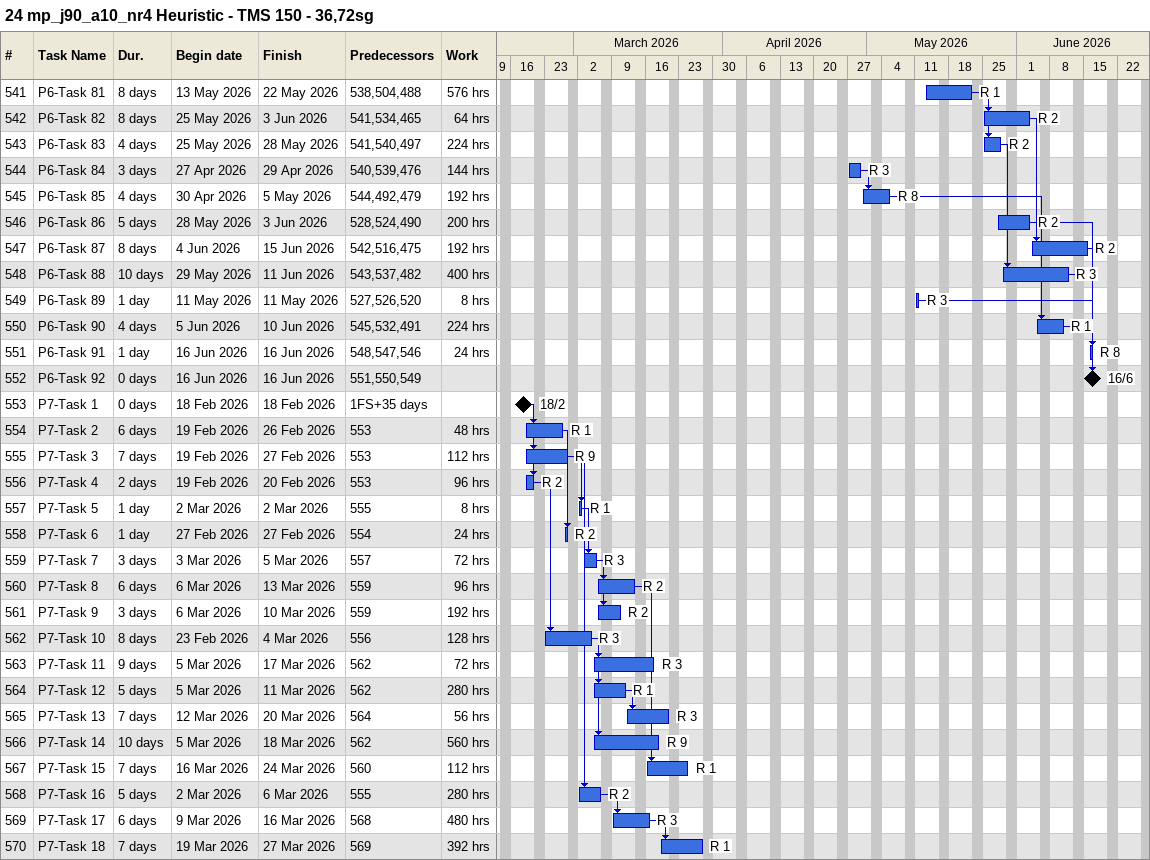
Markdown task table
24 mp_j90_a10_nr4 Heuristic - TMS 150 - 36,72sg

| ID | Task | Duration | Start | Finish | Predecessors | Resources | Work (h) |
|---|---|---|---|---|---|---|---|
| 541 | P6-Task 81 | 8d | 2026-05-13 | 2026-05-22 | 538, 504, 488 | R 1 | 576 |
| 542 | P6-Task 82 | 8d | 2026-05-25 | 2026-06-03 | 541, 534, 465 | R 2 | 64 |
| 543 | P6-Task 83 | 4d | 2026-05-25 | 2026-05-28 | 541, 540, 497 | R 2 | 224 |
| 544 | P6-Task 84 | 3d | 2026-04-27 | 2026-04-29 | 540, 539, 476 | R 3 | 144 |
| 545 | P6-Task 85 | 4d | 2026-04-30 | 2026-05-05 | 544, 492, 479 | R 8 | 192 |
| 546 | P6-Task 86 | 5d | 2026-05-28 | 2026-06-03 | 528, 524, 490 | R 2 | 200 |
| 547 | P6-Task 87 | 8d | 2026-06-04 | 2026-06-15 | 542, 516, 475 | R 2 | 192 |
| 548 | P6-Task 88 | 10d | 2026-05-29 | 2026-06-11 | 543, 537, 482 | R 3 | 400 |
| 549 | P6-Task 89 | 1d | 2026-05-11 | 2026-05-11 | 527, 526, 520 | R 3 | 8 |
| 550 | P6-Task 90 | 4d | 2026-06-05 | 2026-06-10 | 545, 532, 491 | R 1 | 224 |
| 551 | P6-Task 91 | 1d | 2026-06-16 | 2026-06-16 | 548, 547, 546 | R 8 | 24 |
| 552 | P6-Task 92 | 0d | 2026-06-16 | 2026-06-16 | 551, 550, 549 |  |  |
| 553 | P7-Task 1 | 0d | 2026-02-18 | 2026-02-18 | 1FS+35d |  |  |
| 554 | P7-Task 2 | 6d | 2026-02-19 | 2026-02-26 | 553 | R 1 | 48 |
| 555 | P7-Task 3 | 7d | 2026-02-19 | 2026-02-27 | 553 | R 9 | 112 |
| 556 | P7-Task 4 | 2d | 2026-02-19 | 2026-02-20 | 553 | R 2 | 96 |
| 557 | P7-Task 5 | 1d | 2026-03-02 | 2026-03-02 | 555 | R 1 | 8 |
| 558 | P7-Task 6 | 1d | 2026-02-27 | 2026-02-27 | 554 | R 2 | 24 |
| 559 | P7-Task 7 | 3d | 2026-03-03 | 2026-03-05 | 557 | R 3 | 72 |
| 560 | P7-Task 8 | 6d | 2026-03-06 | 2026-03-13 | 559 | R 2 | 96 |
| 561 | P7-Task 9 | 3d | 2026-03-06 | 2026-03-10 | 559 | R 2 | 192 |
| 562 | P7-Task 10 | 8d | 2026-02-23 | 2026-03-04 | 556 | R 3 | 128 |
| 563 | P7-Task 11 | 9d | 2026-03-05 | 2026-03-17 | 562 | R 3 | 72 |
| 564 | P7-Task 12 | 5d | 2026-03-05 | 2026-03-11 | 562 | R 1 | 280 |
| 565 | P7-Task 13 | 7d | 2026-03-12 | 2026-03-20 | 564 | R 3 | 56 |
| 566 | P7-Task 14 | 10d | 2026-03-05 | 2026-03-18 | 562 | R 9 | 560 |
| 567 | P7-Task 15 | 7d | 2026-03-16 | 2026-03-24 | 560 | R 1 | 112 |
| 568 | P7-Task 16 | 5d | 2026-03-02 | 2026-03-06 | 555 | R 2 | 280 |
| 569 | P7-Task 17 | 6d | 2026-03-09 | 2026-03-16 | 568 | R 3 | 480 |
| 570 | P7-Task 18 | 7d | 2026-03-19 | 2026-03-27 | 569 | R 1 | 392 |
